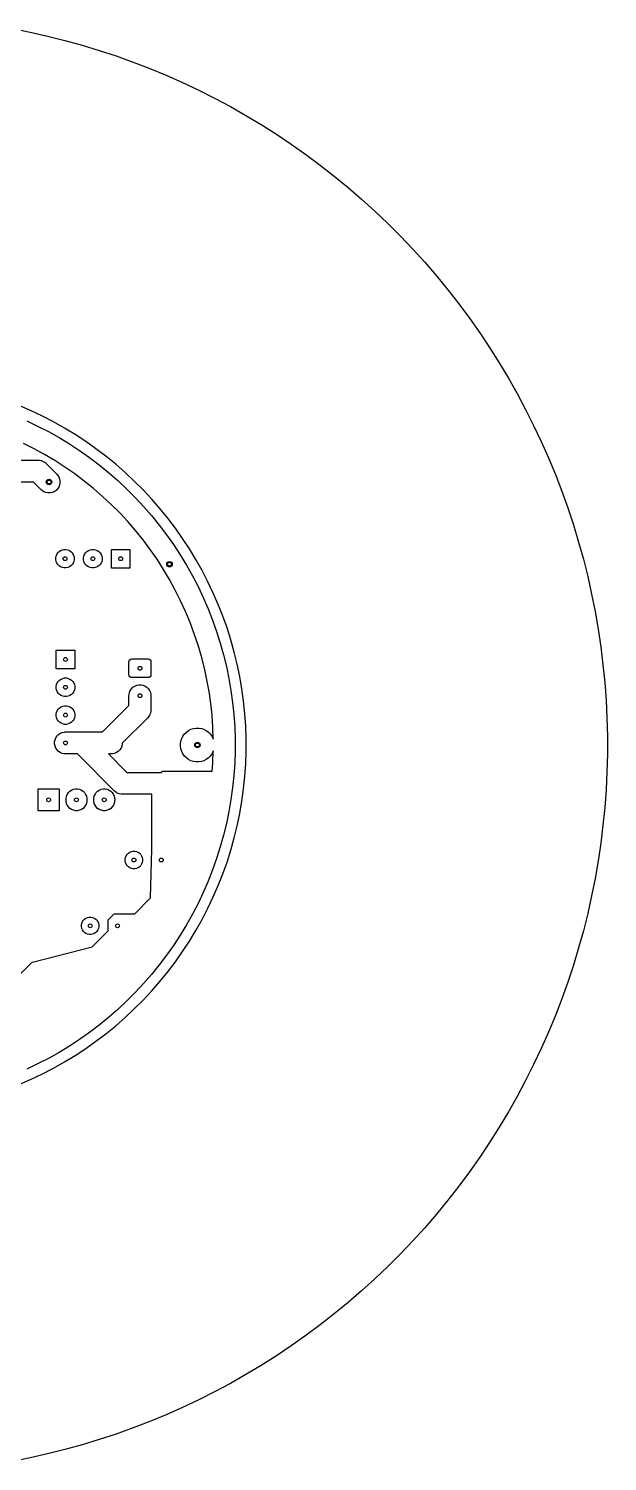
# Model space of a CAD drawing. Extents: x 123 to 256, y -136 to -4.
# Drawn here: x 203.1 to 256, y -135.4 to -4.6 of the extents above; entities that cross this region are included whole.
import ezdxf

# ---------------------------------------------------------------- set-up
doc = ezdxf.new("R2010")
doc.units = 0
doc.layers.add('BLACK', color=7, linetype='CONTINUOUS')

msp = doc.modelspace()

# ---------------------------------------------------------------- linework, layer by layer
at = {"layer": 'BLACK', "linetype": 'CONTINUOUS'}
for p, q in [((201.672153, -4.623485), (203.272907, -4.941895)), ((203.272907, -4.941895), (204.865364, -5.299493)), ((204.865364, -5.299493), (206.448566, -5.696065)), ((206.448566, -5.696065), (208.021559, -6.13137)), ((208.021559, -6.13137), (209.583396, -6.605148)), ((209.583396, -6.605148), (211.133134, -7.117113)), ((211.133134, -7.117113), (212.669842, -7.666956)), ((212.669842, -7.666956), (214.192593, -8.254346)), ((214.192593, -8.254346), (215.700471, -8.878929)), ((215.700471, -8.878929), (217.192566, -9.540329)), ((217.192566, -9.540329), (218.66798, -10.238148)), ((218.66798, -10.238148), (220.125824, -10.971965)), ((220.125824, -10.971965), (221.565221, -11.741339)), ((221.565221, -11.741339), (222.985303, -12.545805)), ((222.985303, -12.545805), (224.385214, -13.38488)), ((224.385214, -13.38488), (225.764112, -14.258057)), ((225.764112, -14.258057), (227.121165, -15.164811)), ((227.121165, -15.164811), (228.455558, -16.104596)), ((228.455558, -16.104596), (229.766484, -17.076846)), ((229.766484, -17.076846), (231.053156, -18.080974)), ((231.053156, -18.080974), (232.314798, -19.116377)), ((232.314798, -19.116377), (233.550649, -20.18243)), ((233.550649, -20.18243), (234.759966, -21.278491)), ((234.759966, -21.278491), (235.942021, -22.4039)), ((235.942021, -22.4039), (237.0961, -23.557979)), ((237.0961, -23.557979), (238.221509, -24.740034)), ((238.221509, -24.740034), (239.31757, -25.949351)), ((239.31757, -25.949351), (240.383623, -27.185202)), ((240.383623, -27.185202), (241.419026, -28.446844)), ((241.419026, -28.446844), (242.423154, -29.733516)), ((242.423154, -29.733516), (243.395404, -31.044442)), ((243.395404, -31.044442), (244.335189, -32.378835)), ((244.335189, -32.378835), (245.241943, -33.735888)), ((245.241943, -33.735888), (246.11512, -35.114786)), ((246.11512, -35.114786), (246.954195, -36.514697)), ((246.954195, -36.514697), (247.758661, -37.934779)), ((203.371109, -39.501318), (202.321764, -39.045523)), ((247.758661, -37.934779), (248.528035, -39.374176)), ((202.955085, -40.41604), (203.95727, -40.892658)), ((204.404282, -39.992674), (203.371109, -39.501318)), ((205.420076, -40.519016), (204.404282, -39.992674)), ((206.417309, -41.079732), (205.420076, -40.519016)), ((248.528035, -39.374176), (249.261852, -40.83202)), ((203.95727, -40.892658), (204.942599, -41.403214)), ((204.942599, -41.403214), (205.909922, -41.947113)), ((207.394816, -41.674167), (206.417309, -41.079732)), ((208.35146, -42.30163), (207.394816, -41.674167)), ((249.261852, -40.83202), (249.959671, -42.307434)), ((203.639214, -42.969848), (202.665436, -42.48241)), ((204.594974, -43.491733), (203.639214, -42.969848)), ((205.909922, -41.947113), (206.858112, -42.52372)), ((206.858112, -42.52372), (207.786063, -43.132364)), ((207.786063, -43.132364), (208.692694, -43.772333)), ((209.286123, -42.961387), (208.35146, -42.30163)), ((210.197716, -43.65267), (209.286123, -42.961387)), ((249.959671, -42.307434), (250.621071, -43.799529)), ((200.914214, -44), (204, -44)), ((204, -44), (204.098017, -44.004815)), ((204.098017, -44.004815), (204.290285, -44.04306)), ((204.290285, -44.04306), (204.471397, -44.118079)), ((204.471397, -44.118079), (204.518012, -44.149226)), ((204.518012, -44.149226), (204.634394, -44.226989)), ((205.531498, -44.047398), (204.594974, -43.491733)), ((204.634394, -44.226989), (204.707107, -44.292893)), ((204.707107, -44.292893), (205.707107, -45.292894)), ((206.447592, -44.636136), (205.531498, -44.047398)), ((208.692694, -43.772333), (209.576947, -44.442883)), ((209.576947, -44.442883), (210.437791, -45.143232)), ((211.085177, -44.374673), (210.197716, -43.65267)), ((211.94747, -45.126554), (211.085177, -44.374673)), ((250.621071, -43.799529), (251.245654, -45.307407)), ((205.707107, -45.292894), (205.773011, -45.365607)), ((205.773011, -45.365607), (205.881922, -45.528604)), ((205.881922, -45.528604), (205.956941, -45.709716)), ((205.956941, -45.709716), (205.995185, -45.901983)), ((207.342089, -45.257196), (206.447592, -44.636136)), ((208.213849, -45.909787), (207.342089, -45.257196)), ((210.437791, -45.143232), (211.274222, -45.872562)), ((212.783591, -45.907436), (211.94747, -45.126554)), ((251.245654, -45.307407), (251.833044, -46.830158)), ((203.585786, -46), (200.5, -46)), ((204.292894, -46.707107), (203.585786, -46)), ((204.365607, -46.773011), (204.292894, -46.707107)), ((204.528604, -46.881922), (204.365607, -46.773011)), ((204.709716, -46.956941), (204.528604, -46.881922)), ((204.901983, -46.995185), (204.709716, -46.956941)), ((205.098017, -46.995185), (204.901983, -46.995185)), ((205.290285, -46.956941), (205.098017, -46.995185)), ((205.471397, -46.881922), (205.290285, -46.956941)), ((205.634394, -46.773011), (205.471397, -46.881922)), ((205.773011, -46.634394), (205.634394, -46.773011)), ((205.881922, -46.471397), (205.773011, -46.634394)), ((205.956941, -46.290285), (205.881922, -46.471397)), ((205.995185, -46.098017), (205.956941, -46.290285)), ((205.995185, -45.901983), (205.995185, -46.098017)), ((209.061761, -46.593078), (208.213849, -45.909787)), ((209.884744, -47.306197), (209.061761, -46.593078)), ((211.274222, -45.872562), (212.085266, -46.630024)), ((212.085266, -46.630024), (212.869976, -47.414734)), ((213.592564, -46.716409), (212.783591, -45.907436)), ((214.373446, -47.55253), (213.592564, -46.716409)), ((251.833044, -46.830158), (252.382887, -48.366866)), ((210.68175, -48.048236), (209.884744, -47.306197)), ((211.451764, -48.81825), (210.68175, -48.048236)), ((212.869976, -47.414734), (213.627438, -48.225778)), ((213.627438, -48.225778), (214.356768, -49.062209)), ((215.125327, -48.414823), (214.373446, -47.55253)), ((252.382887, -48.366866), (252.894852, -49.916604)), ((212.193803, -49.615256), (211.451764, -48.81825)), ((212.906922, -50.438239), (212.193803, -49.615256)), ((214.356768, -49.062209), (215.057117, -49.923053)), ((215.84733, -49.302284), (215.125327, -48.414823)), ((216.538613, -50.213877), (215.84733, -49.302284)), ((213.590213, -51.286151), (212.906922, -50.438239)), ((215.057117, -49.923053), (215.727667, -50.807306)), ((215.727667, -50.807306), (216.367636, -51.713937)), ((217.19837, -51.14854), (216.538613, -50.213877)), ((252.894852, -49.916604), (253.36863, -51.478441)), ((205.920766, -52.342941), (206.059313, -52.250367)), ((206.059313, -52.250367), (206.213258, -52.186601)), ((206.213258, -52.186601), (206.376685, -52.154093)), ((206.376685, -52.154093), (206.543315, -52.154093)), ((206.543315, -52.154093), (206.706742, -52.186601)), ((206.706742, -52.186601), (206.860687, -52.250367)), ((206.860687, -52.250367), (206.999234, -52.342941)), ((208.460766, -52.342941), (208.599313, -52.250367)), ((208.599313, -52.250367), (208.753258, -52.186601)), ((208.753258, -52.186601), (208.916685, -52.154093)), ((208.916685, -52.154093), (209.083315, -52.154093)), ((209.083315, -52.154093), (209.246742, -52.186601)), ((209.246742, -52.186601), (209.400687, -52.250367)), ((209.400687, -52.250367), (209.539234, -52.342941)), ((210.69, -53.85), (210.69, -52.15)), ((210.69, -52.15), (212.39, -52.15)), ((212.39, -52.15), (212.39, -53.85)), ((214.242804, -52.157911), (213.590213, -51.286151)), ((214.863864, -53.052408), (214.242804, -52.157911)), ((216.367636, -51.713937), (216.97628, -52.641888)), ((217.825833, -52.105184), (217.19837, -51.14854)), ((218.420268, -53.082691), (217.825833, -52.105184)), ((253.36863, -51.478441), (253.803935, -53.051434)), ((205.614093, -52.916685), (205.646601, -52.753258)), ((205.614093, -53.083315), (205.614093, -52.916685)), ((205.646601, -53.246742), (205.614093, -53.083315)), ((205.646601, -52.753258), (205.710367, -52.599313)), ((205.710367, -53.400687), (205.646601, -53.246742)), ((205.710367, -52.599313), (205.802941, -52.460766)), ((205.802941, -53.539234), (205.710367, -53.400687)), ((205.802941, -52.460766), (205.920766, -52.342941)), ((205.920766, -53.657059), (205.802941, -53.539234)), ((206.999234, -52.342941), (207.117059, -52.460766)), ((207.117059, -53.539234), (206.999234, -53.657059)), ((207.117059, -52.460766), (207.209633, -52.599313)), ((207.209633, -53.400687), (207.117059, -53.539234)), ((207.209633, -52.599313), (207.273399, -52.753258)), ((207.273399, -53.246742), (207.209633, -53.400687)), ((207.273399, -52.753258), (207.305907, -52.916685)), ((207.305907, -53.083315), (207.273399, -53.246742)), ((207.305907, -52.916685), (207.305907, -53.083315)), ((208.154093, -52.916685), (208.186601, -52.753258)), ((208.154093, -53.083315), (208.154093, -52.916685)), ((208.186601, -53.246742), (208.154093, -53.083315)), ((208.186601, -52.753258), (208.250367, -52.599313)), ((208.250367, -53.400687), (208.186601, -53.246742)), ((208.250367, -52.599313), (208.342941, -52.460766)), ((208.342941, -53.539234), (208.250367, -53.400687)), ((208.342941, -52.460766), (208.460766, -52.342941)), ((208.460766, -53.657059), (208.342941, -53.539234)), ((209.539234, -52.342941), (209.657059, -52.460766)), ((209.657059, -53.539234), (209.539234, -53.657059)), ((209.657059, -52.460766), (209.749633, -52.599313)), ((209.749633, -53.400687), (209.657059, -53.539234)), ((209.749633, -52.599313), (209.813399, -52.753258)), ((209.813399, -53.246742), (209.749633, -53.400687)), ((209.813399, -52.753258), (209.845907, -52.916685)), ((209.845907, -53.083315), (209.813399, -53.246742)), ((209.845907, -52.916685), (209.845907, -53.083315)), ((215.452602, -53.968502), (214.863864, -53.052408)), ((216.97628, -52.641888), (217.552887, -53.590078)), ((217.552887, -53.590078), (218.096786, -54.557401)), ((218.980984, -54.079924), (218.420268, -53.082691)), ((253.803935, -53.051434), (254.200507, -54.634636)), ((206.059313, -53.749633), (205.920766, -53.657059)), ((206.213258, -53.813399), (206.059313, -53.749633)), ((206.376685, -53.845907), (206.213258, -53.813399)), ((206.543315, -53.845907), (206.376685, -53.845907)), ((206.706742, -53.813399), (206.543315, -53.845907)), ((206.860687, -53.749633), (206.706742, -53.813399)), ((206.999234, -53.657059), (206.860687, -53.749633)), ((208.599313, -53.749633), (208.460766, -53.657059)), ((208.753258, -53.813399), (208.599313, -53.749633)), ((208.916685, -53.845907), (208.753258, -53.813399)), ((209.083315, -53.845907), (208.916685, -53.845907)), ((209.246742, -53.813399), (209.083315, -53.845907)), ((209.400687, -53.749633), (209.246742, -53.813399)), ((209.539234, -53.657059), (209.400687, -53.749633)), ((212.39, -53.85), (210.69, -53.85)), ((216.008267, -54.905026), (215.452602, -53.968502)), ((216.530152, -55.860786), (216.008267, -54.905026)), ((218.096786, -54.557401), (218.607342, -55.54273)), ((219.507326, -55.095718), (218.980984, -54.079924)), ((254.200507, -54.634636), (254.558105, -56.227093)), ((217.01759, -56.834564), (216.530152, -55.860786)), ((218.607342, -55.54273), (219.08396, -56.544915)), ((219.998682, -56.128891), (219.507326, -55.095718)), ((220.454477, -57.178236), (219.998682, -56.128891)), ((217.469962, -57.82512), (217.01759, -56.834564)), ((219.08396, -56.544915), (219.526085, -57.562788)), ((220.87418, -58.242531), (220.454477, -57.178236)), ((254.558105, -56.227093), (254.876515, -57.827847)), ((217.88669, -58.831191), (217.469962, -57.82512)), ((218.267244, -59.851494), (217.88669, -58.831191)), ((219.526085, -57.562788), (219.9332, -58.595163)), ((219.9332, -58.595163), (220.304832, -59.640835)), ((221.257303, -59.320535), (220.87418, -58.242531)), ((254.876515, -57.827847), (255.155544, -59.435933)), ((218.611138, -60.884731), (218.267244, -59.851494)), ((220.304832, -59.640835), (220.640547, -60.698585)), ((221.603398, -60.41099), (221.257303, -59.320535)), ((255.155544, -59.435933), (255.395025, -61.050383)), ((205.65, -63.04), (205.65, -61.34)), ((205.65, -61.34), (207.35, -61.34)), ((207.35, -61.34), (207.35, -63.04)), ((218.917934, -61.929583), (218.611138, -60.884731)), ((220.640547, -60.698585), (220.939954, -61.767181)), ((221.912062, -61.512626), (221.603398, -60.41099)), ((255.395025, -61.050383), (255.594814, -62.670223)), ((212.3, -62.4), (212.31903, -62.304329)), ((212.3, -63.6), (212.3, -62.4)), ((212.31903, -62.304329), (212.373223, -62.223223)), ((212.373223, -62.223223), (212.454329, -62.16903)), ((212.454329, -62.16903), (212.55, -62.15)), ((212.55, -62.15), (214.05, -62.15)), ((214.05, -62.15), (214.145671, -62.16903)), ((214.145671, -62.16903), (214.226777, -62.223223)), ((214.226777, -62.223223), (214.28097, -62.304329)), ((214.28097, -62.304329), (214.3, -62.4)), ((214.3, -62.4), (214.3, -63.6)), ((219.187242, -62.98472), (218.917934, -61.929583)), ((220.939954, -61.767181), (221.202702, -62.845375)), ((222.182934, -62.624158), (221.912062, -61.512626)), ((222.4157, -63.744289), (222.182934, -62.624158)), ((255.594814, -62.670223), (255.754789, -64.294479)), ((207.35, -63.04), (205.65, -63.04)), ((205.960766, -64.072941), (206.099313, -63.980367)), ((206.099313, -63.980367), (206.253258, -63.916601)), ((206.253258, -63.916601), (206.416685, -63.884093)), ((206.416685, -63.884093), (206.583315, -63.884093)), ((206.583315, -63.884093), (206.746742, -63.916601)), ((206.746742, -63.916601), (206.900687, -63.980367)), ((206.900687, -63.980367), (207.039234, -64.072941)), ((212.31903, -63.695671), (212.3, -63.6)), ((212.373223, -63.776777), (212.31903, -63.695671)), ((212.454329, -63.83097), (212.373223, -63.776777)), ((212.55, -63.85), (212.454329, -63.83097)), ((214.05, -63.85), (212.55, -63.85)), ((214.145671, -63.83097), (214.05, -63.85)), ((214.226777, -63.776777), (214.145671, -63.83097)), ((214.28097, -63.695671), (214.226777, -63.776777)), ((214.3, -63.6), (214.28097, -63.695671)), ((219.418718, -64.048797), (219.187242, -62.98472)), ((219.612067, -65.120458), (219.418718, -64.048797)), ((221.202702, -62.845375), (221.428487, -63.931912)), ((221.428487, -63.931912), (221.617045, -65.025523)), ((222.610088, -64.871715), (222.4157, -63.744289)), ((205.654093, -64.646685), (205.686601, -64.483258)), ((205.654093, -64.813315), (205.654093, -64.646685)), ((205.686601, -64.976742), (205.654093, -64.813315)), ((205.686601, -64.483258), (205.750367, -64.329313)), ((205.750367, -65.130687), (205.686601, -64.976742)), ((205.750367, -64.329313), (205.842941, -64.190766)), ((205.842941, -65.269234), (205.750367, -65.130687)), ((205.842941, -64.190766), (205.960766, -64.072941)), ((205.960766, -65.387059), (205.842941, -65.269234)), ((207.039234, -64.072941), (207.157059, -64.190766)), ((207.157059, -65.269234), (207.039234, -65.387059)), ((207.157059, -64.190766), (207.249633, -64.329313)), ((207.249633, -65.130687), (207.157059, -65.269234)), ((207.249633, -64.329313), (207.313399, -64.483258)), ((207.313399, -64.976742), (207.249633, -65.130687)), ((207.313399, -64.483258), (207.345907, -64.646685)), ((207.345907, -64.813315), (207.313399, -64.976742)), ((207.345907, -64.646685), (207.345907, -64.813315)), ((212.304815, -65.401983), (212.34306, -65.209715)), ((212.34306, -65.209715), (212.418079, -65.028603)), ((212.418079, -65.028603), (212.52699, -64.865607)), ((212.52699, -64.865607), (212.665607, -64.72699)), ((212.665607, -64.72699), (212.828603, -64.618079)), ((212.828603, -64.618079), (213.009715, -64.54306)), ((213.009715, -64.54306), (213.201983, -64.504815)), ((213.201983, -64.504815), (213.398017, -64.504815)), ((213.398017, -64.504815), (213.590285, -64.54306)), ((213.590285, -64.54306), (213.771397, -64.618079)), ((213.771397, -64.618079), (213.934393, -64.72699)), ((213.934393, -64.72699), (214.07301, -64.865607)), ((214.07301, -64.865607), (214.181921, -65.028603)), ((214.181921, -65.028603), (214.25694, -65.209715)), ((214.25694, -65.209715), (214.295185, -65.401983)), ((219.767042, -66.198337), (219.612067, -65.120458)), ((221.617045, -65.025523), (221.768156, -66.124935)), ((222.765871, -66.00512), (222.610088, -64.871715)), ((255.754789, -64.294479), (255.874855, -65.922171)), ((205.842941, -66.730766), (205.960766, -66.612941)), ((206.099313, -65.479633), (205.960766, -65.387059)), ((205.960766, -66.612941), (206.099313, -66.520367)), ((206.253258, -65.543399), (206.099313, -65.479633)), ((206.099313, -66.520367), (206.253258, -66.456601)), ((206.416685, -65.575907), (206.253258, -65.543399)), ((206.253258, -66.456601), (206.416685, -66.424093)), ((206.583315, -65.575907), (206.416685, -65.575907)), ((206.416685, -66.424093), (206.583315, -66.424093)), ((206.746742, -65.543399), (206.583315, -65.575907)), ((206.583315, -66.424093), (206.746742, -66.456601)), ((206.900687, -65.479633), (206.746742, -65.543399)), ((206.746742, -66.456601), (206.900687, -66.520367)), ((207.039234, -65.387059), (206.900687, -65.479633)), ((206.900687, -66.520367), (207.039234, -66.612941)), ((207.039234, -66.612941), (207.157059, -66.730766)), ((209.982893, -68.702893), (212.3, -66.385786)), ((212.3, -65.5), (212.304815, -65.401983)), ((212.3, -66.385786), (212.3, -65.5)), ((214.295185, -65.401983), (214.3, -65.5)), ((214.3, -65.5), (214.3, -66.8)), ((219.883447, -67.281061), (219.767042, -66.198337)), ((221.768156, -66.124935), (221.881643, -67.228864)), ((222.882868, -67.143182), (222.765871, -66.00512)), ((255.874855, -65.922171), (255.954939, -67.55232)), ((205.654093, -67.186685), (205.686601, -67.023258)), ((205.654093, -67.353315), (205.654093, -67.186685)), ((205.686601, -67.516742), (205.654093, -67.353315)), ((205.686601, -67.023258), (205.750367, -66.869313)), ((205.750367, -67.670687), (205.686601, -67.516742)), ((205.750367, -66.869313), (205.842941, -66.730766)), ((205.842941, -67.809234), (205.750367, -67.670687)), ((205.960766, -67.927059), (205.842941, -67.809234)), ((206.099313, -68.019633), (205.960766, -67.927059)), ((207.039234, -67.927059), (206.900687, -68.019633)), ((207.157059, -67.809234), (207.039234, -67.927059)), ((207.157059, -66.730766), (207.249633, -66.869313)), ((207.249633, -67.670687), (207.157059, -67.809234)), ((207.249633, -66.869313), (207.313399, -67.023258)), ((207.313399, -67.516742), (207.249633, -67.670687)), ((207.313399, -67.023258), (207.345907, -67.186685)), ((207.345907, -67.353315), (207.313399, -67.516742)), ((207.345907, -67.186685), (207.345907, -67.353315)), ((214.007106, -67.507107), (211.689265, -69.824948)), ((214.07301, -67.434394), (214.007106, -67.507107)), ((214.181921, -67.271397), (214.07301, -67.434394)), ((214.25694, -67.090285), (214.181921, -67.271397)), ((214.264675, -67.051397), (214.25694, -67.090285)), ((214.295185, -66.898017), (214.264675, -67.051397)), ((214.3, -66.8), (214.295185, -66.898017)), ((219.961133, -68.367249), (219.883447, -67.281061)), ((221.881643, -67.228864), (221.957375, -68.336025)), ((222.960941, -68.284576), (222.882868, -67.143182)), ((255.954939, -67.55232), (255.994993, -69.183943)), ((205.618079, -69.338603), (205.72699, -69.175607)), ((205.72699, -69.175607), (205.865607, -69.03699)), ((205.865607, -69.03699), (206.028603, -68.928079)), ((206.028603, -68.928079), (206.209715, -68.85306)), ((206.253258, -68.083399), (206.099313, -68.019633)), ((206.209715, -68.85306), (206.401983, -68.814815)), ((206.416685, -68.115907), (206.253258, -68.083399)), ((206.401983, -68.814815), (206.5, -68.81)), ((206.583315, -68.115907), (206.416685, -68.115907)), ((206.5, -68.81), (208, -68.81)), ((206.746742, -68.083399), (206.583315, -68.115907)), ((206.900687, -68.019633), (206.746742, -68.083399)), ((208, -68.81), (209.894008, -68.81)), ((209.894008, -68.81), (209.916989, -68.775606)), ((209.916989, -68.775606), (209.982893, -68.702893)), ((217.117987, -69.406841), (217.228408, -69.190127)), ((217.228408, -69.190127), (217.371371, -68.993356)), ((217.371371, -68.993356), (217.543356, -68.821371)), ((217.543356, -68.821371), (217.740127, -68.678408)), ((217.740127, -68.678408), (217.956841, -68.567987)), ((217.956841, -68.567987), (218.18816, -68.492827)), ((218.18816, -68.492827), (218.428388, -68.454778)), ((218.428388, -68.454778), (218.671612, -68.454778)), ((218.671612, -68.454778), (218.91184, -68.492827)), ((218.91184, -68.492827), (219.143159, -68.567987)), ((219.143159, -68.567987), (219.359873, -68.678408)), ((219.359873, -68.678408), (219.556644, -68.821371)), ((219.556644, -68.821371), (219.728629, -68.993356)), ((219.728629, -68.993356), (219.871592, -69.190127)), ((219.871592, -69.190127), (219.982013, -69.406841)), ((220, -69.455518), (219.961133, -68.367249)), ((221.957375, -68.336025), (221.995263, -69.445126)), ((223, -69.42797), (222.960941, -68.284576)), ((255.994993, -69.183943), (255.994993, -70.816057)), ((205.504815, -69.711983), (205.54306, -69.519715)), ((205.504815, -69.908017), (205.504815, -69.711983)), ((205.54306, -70.100285), (205.504815, -69.908017)), ((205.54306, -69.519715), (205.618079, -69.338603)), ((205.618079, -70.281397), (205.54306, -70.100285)), ((205.72699, -70.444393), (205.618079, -70.281397)), ((205.865607, -70.58301), (205.72699, -70.444393)), ((206.028603, -70.691921), (205.865607, -70.58301)), ((211.324393, -70.58301), (211.161397, -70.691921)), ((211.46301, -70.444393), (211.324393, -70.58301)), ((211.571921, -70.281397), (211.46301, -70.444393)), ((211.64694, -70.100285), (211.571921, -70.281397)), ((211.685185, -69.908017), (211.64694, -70.100285)), ((211.689265, -69.824948), (211.685185, -69.908017)), ((217.004778, -69.878388), (217.042827, -69.63816)), ((217.004778, -70.121612), (217.004778, -69.878388)), ((217.042827, -70.36184), (217.004778, -70.121612)), ((217.042827, -69.63816), (217.117987, -69.406841)), ((217.117987, -70.593159), (217.042827, -70.36184)), ((217.228408, -70.809873), (217.117987, -70.593159)), ((219.982013, -70.593159), (219.871592, -70.809873)), ((219.961133, -71.632751), (220, -70.544482)), ((219.982013, -69.406841), (220, -69.462199)), ((220, -70.5378), (219.982013, -70.593159)), ((220, -69.462199), (220, -69.455518)), ((220, -70.544482), (220, -70.5378)), ((221.995263, -70.554874), (221.957375, -71.663975)), ((221.995263, -69.445126), (221.995263, -70.554874)), ((222.960941, -71.715424), (223, -70.57203)), ((223, -70.57203), (223, -69.42797)), ((206.209715, -70.76694), (206.028603, -70.691921)), ((206.401983, -70.805185), (206.209715, -70.76694)), ((206.5, -70.81), (206.401983, -70.805185)), ((207.585786, -70.81), (206.5, -70.81)), ((210.982893, -74.207107), (207.585786, -70.81)), ((210.69, -70.81), (210.414214, -70.81)), ((210.414214, -70.81), (212.104214, -72.5)), ((210.788017, -70.805185), (210.69, -70.81)), ((210.980285, -70.76694), (210.788017, -70.805185)), ((211.161397, -70.691921), (210.980285, -70.76694)), ((217.371371, -71.006644), (217.228408, -70.809873)), ((217.543356, -71.178629), (217.371371, -71.006644)), ((217.740127, -71.321592), (217.543356, -71.178629)), ((217.956841, -71.432013), (217.740127, -71.321592)), ((218.18816, -71.507173), (217.956841, -71.432013)), ((218.428388, -71.545222), (218.18816, -71.507173)), ((218.671612, -71.545222), (218.428388, -71.545222)), ((218.91184, -71.507173), (218.671612, -71.545222)), ((219.143159, -71.432013), (218.91184, -71.507173)), ((219.359873, -71.321592), (219.143159, -71.432013)), ((219.556644, -71.178629), (219.359873, -71.321592)), ((219.728629, -71.006644), (219.556644, -71.178629)), ((219.871592, -70.809873), (219.728629, -71.006644)), ((219.906258, -72.4), (219.961133, -71.632751)), ((221.957375, -71.663975), (221.881643, -72.771136)), ((222.882868, -72.856818), (222.960941, -71.715424)), ((255.994993, -70.816057), (255.954939, -72.44768)), ((212.104214, -72.5), (215.255806, -72.5)), ((215.255806, -72.5), (215.284991, -72.449765)), ((215.284991, -72.449765), (215.331032, -72.408535)), ((215.331032, -72.408535), (215.371458, -72.4)), ((215.371458, -72.4), (219.906258, -72.4)), ((221.881643, -72.771136), (221.768156, -73.875065)), ((222.765871, -73.99488), (222.882868, -72.856818)), ((255.954939, -72.44768), (255.874855, -74.077829)), ((204.0075, -76), (204.0075, -74)), ((204.0075, -74), (205.9125, -74)), ((205.9125, -74), (205.9125, -76)), ((206.588514, -74.676004), (206.65997, -74.503495)), ((206.65997, -74.503495), (206.763708, -74.34824)), ((206.763708, -74.34824), (206.89574, -74.216208)), ((206.89574, -74.216208), (207.050995, -74.11247)), ((207.050995, -74.11247), (207.223504, -74.041014)), ((207.223504, -74.041014), (207.406639, -74.004587)), ((207.406639, -74.004587), (207.593361, -74.004587)), ((207.593361, -74.004587), (207.776496, -74.041014)), ((207.776496, -74.041014), (207.949005, -74.11247)), ((207.949005, -74.11247), (208.10426, -74.216208)), ((208.10426, -74.216208), (208.236292, -74.34824)), ((208.236292, -74.34824), (208.34003, -74.503495)), ((208.34003, -74.503495), (208.411486, -74.676004)), ((209.128514, -74.676004), (209.19997, -74.503495)), ((209.19997, -74.503495), (209.303708, -74.34824)), ((209.303708, -74.34824), (209.43574, -74.216208)), ((209.43574, -74.216208), (209.590995, -74.11247)), ((209.590995, -74.11247), (209.763504, -74.041014)), ((209.763504, -74.041014), (209.946639, -74.004587)), ((209.946639, -74.004587), (210.133361, -74.004587)), ((210.133361, -74.004587), (210.316496, -74.041014)), ((210.316496, -74.041014), (210.489005, -74.11247)), ((210.489005, -74.11247), (210.64426, -74.216208)), ((210.64426, -74.216208), (210.776292, -74.34824)), ((210.776292, -74.34824), (210.88003, -74.503495)), ((210.88003, -74.503495), (210.951486, -74.676004)), ((211.055606, -74.273011), (210.982893, -74.207107)), ((211.168196, -74.34824), (211.055606, -74.273011)), ((211.218603, -74.381921), (211.168196, -74.34824)), ((211.399715, -74.45694), (211.218603, -74.381921)), ((211.591983, -74.495185), (211.399715, -74.45694)), ((211.69, -74.5), (211.591983, -74.495185)), ((214.4, -74.5), (211.69, -74.5)), ((214.4, -79.49858), (214.4, -74.5)), ((221.768156, -73.875065), (221.617045, -74.974477)), ((222.610088, -75.128285), (222.765871, -73.99488)), ((255.874855, -74.077829), (255.754789, -75.705521)), ((206.5475, -74.9525), (206.552087, -74.859139)), ((206.5475, -75.0475), (206.5475, -74.9525)), ((206.552087, -75.140861), (206.5475, -75.0475)), ((206.552087, -74.859139), (206.588514, -74.676004)), ((206.588514, -75.323996), (206.552087, -75.140861)), ((206.65997, -75.496505), (206.588514, -75.323996)), ((206.763708, -75.65176), (206.65997, -75.496505)), ((206.89574, -75.783792), (206.763708, -75.65176)), ((207.050995, -75.88753), (206.89574, -75.783792)), ((208.10426, -75.783792), (207.949005, -75.88753)), ((208.236292, -75.65176), (208.10426, -75.783792)), ((208.34003, -75.496505), (208.236292, -75.65176)), ((208.411486, -75.323996), (208.34003, -75.496505)), ((208.411486, -74.676004), (208.447913, -74.859139)), ((208.447913, -75.140861), (208.411486, -75.323996)), ((208.447913, -74.859139), (208.4525, -74.9525)), ((208.4525, -75.0475), (208.447913, -75.140861)), ((208.4525, -74.9525), (208.4525, -75.0475)), ((209.0875, -74.9525), (209.092087, -74.859139)), ((209.0875, -75.0475), (209.0875, -74.9525)), ((209.092087, -75.140861), (209.0875, -75.0475)), ((209.092087, -74.859139), (209.128514, -74.676004)), ((209.128514, -75.323996), (209.092087, -75.140861)), ((209.19997, -75.496505), (209.128514, -75.323996)), ((209.303708, -75.65176), (209.19997, -75.496505)), ((209.43574, -75.783792), (209.303708, -75.65176)), ((209.590995, -75.88753), (209.43574, -75.783792)), ((210.64426, -75.783792), (210.489005, -75.88753)), ((210.776292, -75.65176), (210.64426, -75.783792)), ((210.88003, -75.496505), (210.776292, -75.65176)), ((210.951486, -75.323996), (210.88003, -75.496505)), ((210.951486, -74.676004), (210.987913, -74.859139)), ((210.987913, -75.140861), (210.951486, -75.323996)), ((210.987913, -74.859139), (210.9925, -74.9525)), ((210.9925, -75.0475), (210.987913, -75.140861)), ((210.9925, -74.9525), (210.9925, -75.0475)), ((221.617045, -74.974477), (221.428487, -76.068088)), ((222.4157, -76.255711), (222.610088, -75.128285)), ((255.754789, -75.705521), (255.594814, -77.329777)), ((205.9125, -76), (204.0075, -76)), ((207.223504, -75.958986), (207.050995, -75.88753)), ((207.406639, -75.995413), (207.223504, -75.958986)), ((207.593361, -75.995413), (207.406639, -75.995413)), ((207.776496, -75.958986), (207.593361, -75.995413)), ((207.949005, -75.88753), (207.776496, -75.958986)), ((209.763504, -75.958986), (209.590995, -75.88753)), ((209.946639, -75.995413), (209.763504, -75.958986)), ((210.133361, -75.995413), (209.946639, -75.995413)), ((210.316496, -75.958986), (210.133361, -75.995413)), ((210.489005, -75.88753), (210.316496, -75.958986)), ((221.428487, -76.068088), (221.202702, -77.154625)), ((222.182934, -77.375842), (222.4157, -76.255711)), ((220.939954, -78.232819), (220.640547, -79.301415)), ((221.202702, -77.154625), (220.939954, -78.232819)), ((221.912062, -78.487374), (222.182934, -77.375842)), ((255.594814, -77.329777), (255.395025, -78.949617)), ((212.372883, -79.794463), (212.517772, -79.734448)), ((212.517772, -79.734448), (212.671586, -79.703852)), ((212.671586, -79.703852), (212.828414, -79.703852)), ((212.828414, -79.703852), (212.982228, -79.734448)), ((212.982228, -79.734448), (213.127117, -79.794463)), ((214.272634, -83.957401), (214.4, -79.49858)), ((220.640547, -79.301415), (220.304832, -80.359165)), ((221.257303, -80.679465), (221.603398, -79.58901)), ((221.603398, -79.58901), (221.912062, -78.487374)), ((255.395025, -78.949617), (255.155544, -80.564067)), ((211.953852, -80.421586), (211.984448, -80.267772)), ((211.953852, -80.578414), (211.953852, -80.421586)), ((211.984448, -80.732228), (211.953852, -80.578414)), ((211.984448, -80.267772), (212.044463, -80.122883)), ((212.044463, -80.877117), (211.984448, -80.732228)), ((212.044463, -80.122883), (212.131592, -79.992485)), ((212.131592, -81.007515), (212.044463, -80.877117)), ((212.131592, -79.992485), (212.242485, -79.881592)), ((212.242485, -81.118408), (212.131592, -81.007515)), ((212.242485, -79.881592), (212.372883, -79.794463)), ((213.127117, -79.794463), (213.257515, -79.881592)), ((213.257515, -79.881592), (213.368408, -79.992485)), ((213.368408, -81.007515), (213.257515, -81.118408)), ((213.368408, -79.992485), (213.455537, -80.122883)), ((213.455537, -80.877117), (213.368408, -81.007515)), ((213.455537, -80.122883), (213.515552, -80.267772)), ((213.515552, -80.732228), (213.455537, -80.877117)), ((213.515552, -80.267772), (213.546148, -80.421586)), ((213.546148, -80.578414), (213.515552, -80.732228)), ((213.546148, -80.421586), (213.546148, -80.578414)), ((220.304832, -80.359165), (219.9332, -81.404837)), ((220.87418, -81.757469), (221.257303, -80.679465)), ((255.155544, -80.564067), (254.876515, -82.172153)), ((212.372883, -81.205537), (212.242485, -81.118408)), ((212.517772, -81.265552), (212.372883, -81.205537)), ((212.671586, -81.296148), (212.517772, -81.265552)), ((212.828414, -81.296148), (212.671586, -81.296148)), ((212.982228, -81.265552), (212.828414, -81.296148)), ((213.127117, -81.205537), (212.982228, -81.265552)), ((213.257515, -81.118408), (213.127117, -81.205537)), ((219.9332, -81.404837), (219.526085, -82.437212)), ((220.454477, -82.821764), (220.87418, -81.757469)), ((254.876515, -82.172153), (254.558105, -83.772907)), ((219.08396, -83.455085), (218.607342, -84.45727)), ((219.526085, -82.437212), (219.08396, -83.455085)), ((219.998682, -83.871109), (220.454477, -82.821764)), ((212.830036, -85.4), (214.272634, -83.957401)), ((218.607342, -84.45727), (218.096786, -85.442599)), ((218.980984, -85.920076), (219.507326, -84.904282)), ((219.507326, -84.904282), (219.998682, -83.871109)), ((254.558105, -83.772907), (254.200507, -85.365364)), ((207.953852, -86.421586), (207.984448, -86.267772)), ((207.984448, -86.267772), (208.044463, -86.122883)), ((208.044463, -86.122883), (208.131592, -85.992485)), ((208.131592, -85.992485), (208.242485, -85.881592)), ((208.242485, -85.881592), (208.372883, -85.794463)), ((208.372883, -85.794463), (208.517772, -85.734448)), ((208.517772, -85.734448), (208.671586, -85.703852)), ((208.671586, -85.703852), (208.828414, -85.703852)), ((208.828414, -85.703852), (208.982228, -85.734448)), ((208.982228, -85.734448), (209.127117, -85.794463)), ((209.127117, -85.794463), (209.257515, -85.881592)), ((209.257515, -85.881592), (209.368408, -85.992485)), ((209.368408, -85.992485), (209.455537, -86.122883)), ((209.455537, -86.122883), (209.515552, -86.267772)), ((209.515552, -86.267772), (209.546148, -86.421586)), ((210.4, -86), (210.419098, -85.941221)), ((210.4, -86.958578), (210.4, -86)), ((210.419098, -85.941221), (210.429289, -85.929289)), ((210.429289, -85.929289), (210.929289, -85.429289)), ((210.929289, -85.429289), (210.984357, -85.401231)), ((210.984357, -85.401231), (211, -85.4)), ((211, -85.4), (212.830036, -85.4)), ((218.096786, -85.442599), (217.552887, -86.409922)), ((218.420268, -86.917309), (218.980984, -85.920076)), ((254.200507, -85.365364), (253.803935, -86.948566)), ((207.953852, -86.578414), (207.953852, -86.421586)), ((207.984448, -86.732228), (207.953852, -86.578414)), ((208.044463, -86.877117), (207.984448, -86.732228)), ((208.131592, -87.007515), (208.044463, -86.877117)), ((208.242485, -87.118408), (208.131592, -87.007515)), ((208.372883, -87.205537), (208.242485, -87.118408)), ((208.517772, -87.265552), (208.372883, -87.205537)), ((208.671586, -87.296148), (208.517772, -87.265552)), ((208.828414, -87.296148), (208.671586, -87.296148)), ((208.982228, -87.265552), (208.828414, -87.296148)), ((208.948646, -88.409931), (210.4, -86.958578)), ((209.127117, -87.205537), (208.982228, -87.265552)), ((209.257515, -87.118408), (209.127117, -87.205537)), ((209.368408, -87.007515), (209.257515, -87.118408)), ((209.455537, -86.877117), (209.368408, -87.007515)), ((209.515552, -86.732228), (209.455537, -86.877117)), ((209.546148, -86.578414), (209.515552, -86.732228)), ((209.546148, -86.421586), (209.546148, -86.578414)), ((216.97628, -87.358112), (216.367636, -88.286063)), ((217.552887, -86.409922), (216.97628, -87.358112)), ((217.825833, -87.894816), (218.420268, -86.917309)), ((253.803935, -86.948566), (253.36863, -88.521559)), ((203.475163, -89.813341), (208.948646, -88.409931)), ((216.367636, -88.286063), (215.727667, -89.192694)), ((216.538613, -89.786123), (217.19837, -88.85146)), ((217.19837, -88.85146), (217.825833, -87.894816)), ((253.36863, -88.521559), (252.894852, -90.083396)), ((199.958578, -93.310208), (203.429289, -89.839497)), ((203.429289, -89.839497), (203.475163, -89.813341)), ((215.057117, -90.076947), (214.356768, -90.937791)), ((215.727667, -89.192694), (215.057117, -90.076947)), ((215.84733, -90.697716), (216.538613, -89.786123)), ((252.894852, -90.083396), (252.382887, -91.633134)), ((214.356768, -90.937791), (213.627438, -91.774222)), ((215.125327, -91.585177), (215.84733, -90.697716)), ((212.869976, -92.585266), (212.085266, -93.369976)), ((213.627438, -91.774222), (212.869976, -92.585266)), ((213.592564, -93.283591), (214.373446, -92.44747)), ((214.373446, -92.44747), (215.125327, -91.585177)), ((252.382887, -91.633134), (251.833044, -93.169842)), ((211.274222, -94.127438), (210.437791, -94.856768)), ((212.085266, -93.369976), (211.274222, -94.127438)), ((211.94747, -94.873446), (212.783591, -94.092564)), ((212.783591, -94.092564), (213.592564, -93.283591)), ((251.833044, -93.169842), (251.245654, -94.692593)), ((210.437791, -94.856768), (209.576947, -95.557117)), ((211.085177, -95.625327), (211.94747, -94.873446)), ((251.245654, -94.692593), (250.621071, -96.200471)), ((208.692694, -96.227667), (207.786063, -96.867636)), ((209.576947, -95.557117), (208.692694, -96.227667)), ((209.286123, -97.038613), (210.197716, -96.34733)), ((210.197716, -96.34733), (211.085177, -95.625327)), ((250.621071, -96.200471), (249.959671, -97.692566)), ((205.909922, -98.052887), (204.942599, -98.596786)), ((206.858112, -97.47628), (205.909922, -98.052887)), ((207.786063, -96.867636), (206.858112, -97.47628)), ((207.394816, -98.325833), (208.35146, -97.69837)), ((208.35146, -97.69837), (209.286123, -97.038613)), ((249.959671, -97.692566), (249.261852, -99.16798)), ((203.95727, -99.107342), (202.955085, -99.58396)), ((204.942599, -98.596786), (203.95727, -99.107342)), ((205.420076, -99.480984), (206.417309, -98.920268)), ((206.417309, -98.920268), (207.394816, -98.325833)), ((249.261852, -99.16798), (248.528035, -100.625824)), ((202.321764, -100.954477), (203.371109, -100.498682)), ((203.371109, -100.498682), (204.404282, -100.007326)), ((204.404282, -100.007326), (205.420076, -99.480984)), ((248.528035, -100.625824), (247.758661, -102.065221)), ((247.758661, -102.065221), (246.954195, -103.485303)), ((246.954195, -103.485303), (246.11512, -104.885214)), ((246.11512, -104.885214), (245.241943, -106.264112)), ((245.241943, -106.264112), (244.335189, -107.621165)), ((244.335189, -107.621165), (243.395404, -108.955558)), ((243.395404, -108.955558), (242.423154, -110.266484)), ((242.423154, -110.266484), (241.419026, -111.553156)), ((241.419026, -111.553156), (240.383623, -112.814798)), ((240.383623, -112.814798), (239.31757, -114.050649)), ((239.31757, -114.050649), (238.221509, -115.259966)), ((238.221509, -115.259966), (237.0961, -116.442021)), ((235.942021, -117.5961), (234.759966, -118.721509)), ((237.0961, -116.442021), (235.942021, -117.5961)), ((234.759966, -118.721509), (233.550649, -119.81757)), ((233.550649, -119.81757), (232.314798, -120.883623)), ((232.314798, -120.883623), (231.053156, -121.919026)), ((231.053156, -121.919026), (229.766484, -122.923154)), ((228.455558, -123.895404), (227.121165, -124.835189)), ((229.766484, -122.923154), (228.455558, -123.895404)), ((227.121165, -124.835189), (225.764112, -125.741943)), ((224.385214, -126.61512), (222.985303, -127.454195)), ((225.764112, -125.741943), (224.385214, -126.61512)), ((222.985303, -127.454195), (221.565221, -128.258661)), ((220.125824, -129.028035), (218.66798, -129.761852)), ((221.565221, -128.258661), (220.125824, -129.028035)), ((217.192566, -130.459671), (215.700471, -131.121071)), ((218.66798, -129.761852), (217.192566, -130.459671)), ((214.192593, -131.745654), (212.669842, -132.333044)), ((215.700471, -131.121071), (214.192593, -131.745654)), ((211.133134, -132.882887), (209.583396, -133.394852)), ((212.669842, -132.333044), (211.133134, -132.882887)), ((206.448566, -134.303935), (204.865364, -134.700507)), ((208.021559, -133.86863), (206.448566, -134.303935)), ((209.583396, -133.394852), (208.021559, -133.86863)), ((203.272907, -135.058105), (201.672153, -135.376515)), ((204.865364, -134.700507), (203.272907, -135.058105))]:
    msp.add_line(p, q, dxfattribs=at)
at = {"layer": 'BLACK'}
for centre, radius in [((205, -46), 0.25), ((206.46, -53), 0.175), ((209, -53), 0.175), ((211.54, -53), 0.175), ((216, -53.5), 0.25), ((206.5, -62.19), 0.175), ((213.3, -63), 0.175), ((206.5, -64.73), 0.175), ((213.3, -65.5), 0.175), ((206.5, -67.27), 0.175), ((206.5, -69.81), 0.175), ((218.55, -70), 0.25), ((204.96, -75), 0.175), ((207.5, -75), 0.175), ((210.04, -75), 0.175), ((212.75, -80.5), 0.175), ((215.25, -80.5), 0.175), ((208.75, -86.5), 0.175), ((211.25, -86.5), 0.175)]:
    msp.add_circle(centre, radius, dxfattribs=at)
at = {"layer": 'WHITE'}
for centre in [(205, -46), (206.46, -53), (209, -53), (211.54, -53), (216, -53.5), (206.5, -62.19), (213.3, -63), (206.5, -64.73), (213.3, -65.5), (206.5, -67.27), (206.5, -69.81), (218.55, -70), (204.96, -75), (207.5, -75), (210.04, -75), (212.75, -80.5), (215.25, -80.5), (208.75, -86.5), (211.25, -86.5)]:
    msp.add_circle(centre, 0.175, dxfattribs=at)

doc.saveas('drawing.dxf')
